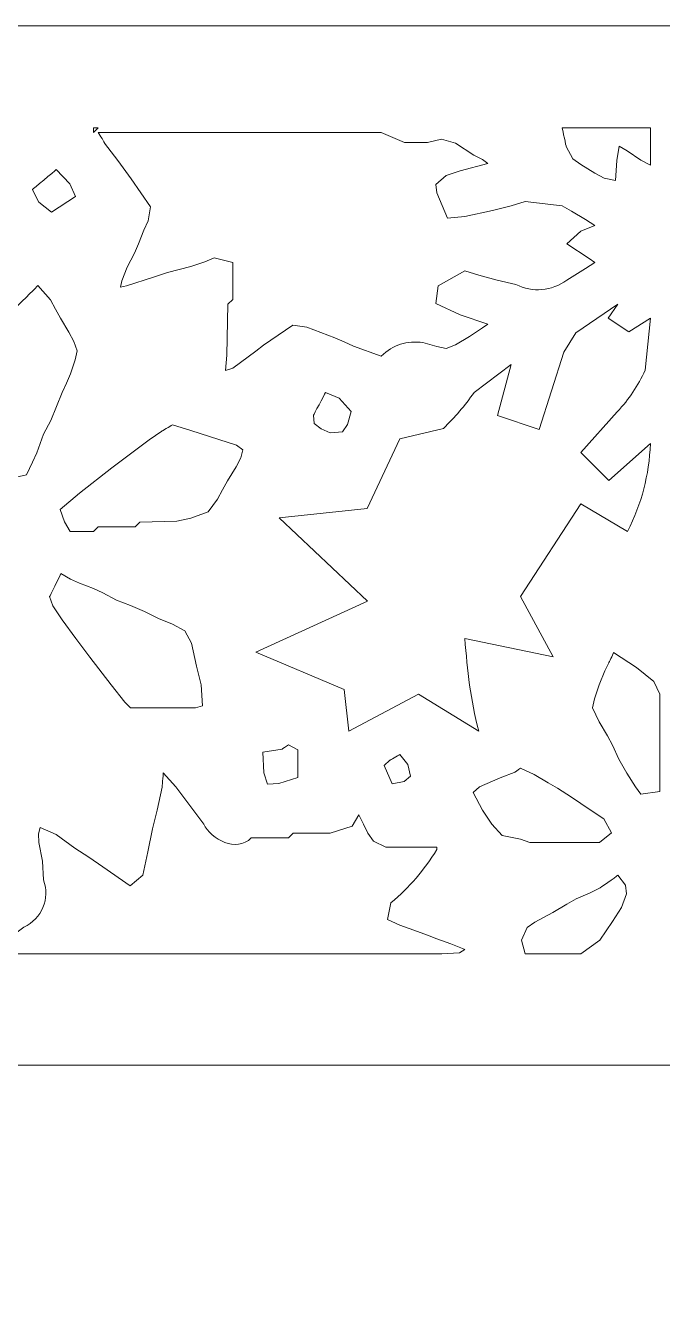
# Model space of a CAD drawing. Header units: centimetres. Extents: x -13.8 to 13.8, y -13.7 to 13.7.
# Drawn here: x 9 to 10.575, y 10.472 to 13.671 of the extents above; entities that cross this region are included whole.
import ezdxf

# ---------------------------------------------------------------- set-up
doc = ezdxf.new("R2010")
doc.units = ezdxf.units.CM
doc.header["$MEASUREMENT"] = 0
doc.layers.add('Layer 1', color=7, linetype='Continuous')

msp = doc.modelspace()

# ---------------------------------------------------------------- linework, layer by layer
at = {"layer": 'Layer 1', "lineweight": 0}
msp.add_lwpolyline([(0.95375, 0.85022), (13.77439, 0.85022), (13.77439, 13.67104), (0.95375, 13.67104), (0.95375, 0.85022)], close=True, dxfattribs=at)
at = {"layer": 'Layer 1', "color": 7, "lineweight": 0}
msp.add_lwpolyline([(3.52682, 3.42348), (11.2013, 3.42348), (11.2013, 11.09776), (3.52682, 11.09776), (3.52682, 3.42348)], close=True, dxfattribs=at)
at = {"layer": 'Layer 1', "color": 9, "lineweight": 0}
msp.add_open_spline([(9.16789, 13.41845), (9.16789, 13.41845), (9.17914, 13.41845), (9.17914, 13.41845), (9.17914, 13.41845), (9.17914, 13.41845), (9.16789, 13.40702), (9.16789, 13.40702), (9.16789, 13.40702), (9.16789, 13.40702), (9.16789, 13.41845), (9.16789, 13.41845)], degree=3, knots=[0, 0, 0, 0, 0.25, 0.25, 0.25, 0.25, 0.5, 0.5, 0.5, 0.5, 1, 1, 1, 1], dxfattribs=at)
at = {"layer": 'Layer 1', "color": 7, "lineweight": 0}
for points, knots in [([(9.17914, 13.40702), (9.17914, 13.40702), (9.87981, 13.40702), (9.87981, 13.40702), (9.87981, 13.40702), (9.87981, 13.40702), (9.93715, 13.38188), (9.93715, 13.38188), (9.93715, 13.38188), (9.93715, 13.38188), (9.99466, 13.38188), (9.99466, 13.38188), (9.99466, 13.38188), (9.99466, 13.38188), (10.02914, 13.39045), (10.02914, 13.39045), (10.02914, 13.39045), (10.02914, 13.39045), (10.06362, 13.38092), (10.06362, 13.38092), (10.06362, 13.38092), (10.06362, 13.38092), (10.10934, 13.35121), (10.10934, 13.35121), (10.10934, 13.35121), (10.10934, 13.35121), (10.13069, 13.33978), (10.13069, 13.33978), (10.13069, 13.33978), (10.13069, 13.33978), (10.14384, 13.33025), (10.14384, 13.33025), (10.14384, 13.33025), (10.14384, 13.33025), (10.07489, 13.31197), (10.07489, 13.31197), (10.07489, 13.31197), (10.07489, 13.31197), (10.04041, 13.30054), (10.04041, 13.30054), (10.04041, 13.30054), (10.04041, 13.30054), (10.01469, 13.27805), (10.01469, 13.27805), (10.01469, 13.27805), (10.01469, 13.27805), (10.01773, 13.25747), (10.01773, 13.25747), (10.01773, 13.25747), (10.01773, 13.25747), (10.04363, 13.19498), (10.04363, 13.19498), (10.04363, 13.19498), (10.04363, 13.19498), (10.08668, 13.19916), (10.08668, 13.19916), (10.08668, 13.19916), (10.08668, 13.19916), (10.15563, 13.21403), (10.15563, 13.21403), (10.15563, 13.21403), (10.15563, 13.21403), (10.20135, 13.22565), (10.20135, 13.22565), (10.20135, 13.22565), (10.20135, 13.22565), (10.23583, 13.2365), (10.23583, 13.2365), (10.23583, 13.2365), (10.23583, 13.2365), (10.32785, 13.22565), (10.32785, 13.22565), (10.32785, 13.22565), (10.32785, 13.22565), (10.35071, 13.21231), (10.35071, 13.21231), (10.35071, 13.21231), (10.35071, 13.21231), (10.38519, 13.19135), (10.38519, 13.19135), (10.38519, 13.19135), (10.38519, 13.19135), (10.40824, 13.17688), (10.40824, 13.17688), (10.40824, 13.17688), (10.40824, 13.17688), (10.37376, 13.16259), (10.37376, 13.16259), (10.37376, 13.16259), (10.37376, 13.16259), (10.33928, 13.13097), (10.33928, 13.13097), (10.33928, 13.13097), (10.33928, 13.13097), (10.39471, 13.09477), (10.39471, 13.09477), (10.39471, 13.09477), (10.39471, 13.09477), (10.40823, 13.08506), (10.40823, 13.08506), (10.40823, 13.08506), (10.40823, 13.08506), (10.38518, 13.07059), (10.38518, 13.07059), (10.38518, 13.07059), (10.38518, 13.07059), (10.33927, 13.04106), (10.33927, 13.04106), (10.33927, 13.04106), (10.30061, 13.01497), (10.25526, 13.00944), (10.21298, 13.03077), (10.21298, 13.03077), (10.21298, 13.03077), (10.16686, 13.04162), (10.16686, 13.04162), (10.16686, 13.04162), (10.16686, 13.04162), (10.12114, 13.05345), (10.12114, 13.05345), (10.12114, 13.05345), (10.12114, 13.05345), (10.08666, 13.06411), (10.08666, 13.06411), (10.08666, 13.06411), (10.08666, 13.06411), (10.02054, 13.02754), (10.02054, 13.02754), (10.02054, 13.02754), (10.02054, 13.02754), (10.01464, 12.98354), (10.01464, 12.98354), (10.01464, 12.98354), (10.01464, 12.98354), (10.07483, 12.95592), (10.07483, 12.95592), (10.07483, 12.95592), (10.07483, 12.95592), (10.14378, 12.93287), (10.14378, 12.93287), (10.14378, 12.93287), (10.14378, 12.93287), (10.13063, 12.92353), (10.13063, 12.92353), (10.13063, 12.92353), (10.13063, 12.92353), (10.09806, 12.9022), (10.09806, 12.9022), (10.09806, 12.9022), (10.09806, 12.9022), (10.06358, 12.88106), (10.06358, 12.88106), (10.06358, 12.88106), (10.06358, 12.88106), (10.04035, 12.87249), (10.04035, 12.87249), (10.04035, 12.87249), (10.04035, 12.87249), (10.0177, 12.87725), (10.0177, 12.87725), (10.0177, 12.87725), (10.0177, 12.87725), (9.98322, 12.88696), (9.98322, 12.88696), (9.98322, 12.88696), (9.94359, 12.89228), (9.90874, 12.88106), (9.87995, 12.85362), (9.87995, 12.85362), (9.87995, 12.85362), (9.811, 12.87839), (9.811, 12.87839), (9.811, 12.87839), (9.811, 12.87839), (9.78777, 12.88905), (9.78777, 12.88905), (9.78777, 12.88905), (9.78777, 12.88905), (9.7647, 12.89839), (9.7647, 12.89839), (9.7647, 12.89839), (9.7647, 12.89839), (9.73022, 12.91173), (9.73022, 12.91173), (9.73022, 12.91173), (9.73022, 12.91173), (9.69574, 12.92525), (9.69574, 12.92525), (9.69574, 12.92525), (9.69574, 12.92525), (9.66124, 12.92964), (9.66124, 12.92964), (9.66124, 12.92964), (9.66124, 12.92964), (9.58848, 12.8803), (9.58848, 12.8803), (9.58848, 12.8803), (9.58848, 12.8803), (9.5698, 12.86562), (9.5698, 12.86562), (9.5698, 12.86562), (9.5698, 12.86562), (9.51302, 12.8239), (9.51302, 12.8239), (9.51302, 12.8239), (9.51302, 12.8239), (9.49474, 12.818), (9.49474, 12.818), (9.49474, 12.818), (9.49474, 12.818), (9.4976, 12.85533), (9.4976, 12.85533), (9.4976, 12.85533), (9.4976, 12.85533), (9.50064, 12.98183), (9.50064, 12.98183), (9.50064, 12.98183), (9.50064, 12.98183), (9.51244, 12.99345), (9.51244, 12.99345), (9.51244, 12.99345), (9.51244, 12.99345), (9.51244, 13.08508), (9.51244, 13.08508), (9.51244, 13.08508), (9.51244, 13.08508), (9.46614, 13.09651), (9.46614, 13.09651), (9.46614, 13.09651), (9.46614, 13.09651), (9.44309, 13.0868), (9.44309, 13.0868), (9.44309, 13.0868), (9.44309, 13.0868), (9.40861, 13.07556), (9.40861, 13.07556), (9.40861, 13.07556), (9.40861, 13.07556), (9.35109, 13.06032), (9.35109, 13.06032), (9.35109, 13.06032), (9.35109, 13.06032), (9.31661, 13.0487), (9.31661, 13.0487), (9.31661, 13.0487), (9.31661, 13.0487), (9.24975, 13.02698), (9.24975, 13.02698), (9.24975, 13.02698), (9.24975, 13.02698), (9.2347, 13.02373), (9.2347, 13.02373), (9.2347, 13.02373), (9.2347, 13.02373), (9.23832, 13.03992), (9.23832, 13.03992), (9.23832, 13.03992), (9.23832, 13.03992), (9.25089, 13.07344), (9.25089, 13.07344), (9.25089, 13.07344), (9.25089, 13.07344), (9.26899, 13.10792), (9.26899, 13.10792), (9.26899, 13.10792), (9.26899, 13.10792), (9.27947, 13.13097), (9.27947, 13.13097), (9.27947, 13.13097), (9.27947, 13.13097), (9.29281, 13.16545), (9.29281, 13.16545), (9.29281, 13.16545), (9.29281, 13.16545), (9.30347, 13.1885), (9.30347, 13.1885), (9.30347, 13.1885), (9.30347, 13.1885), (9.309, 13.22298), (9.309, 13.22298), (9.309, 13.22298), (9.309, 13.22298), (9.26119, 13.29193), (9.26119, 13.29193), (9.26119, 13.29193), (9.26119, 13.29193), (9.22767, 13.33765), (9.22767, 13.33765), (9.22767, 13.33765), (9.22767, 13.33765), (9.19528, 13.38088), (9.19528, 13.38088), (9.19528, 13.38088), (9.19533, 13.3809), (9.18371, 13.40109), (9.17914, 13.40702)], [0, 0, 0, 0, 0.0133333, 0.0133333, 0.0133333, 0.0133333, 0.0266667, 0.0266667, 0.0266667, 0.0266667, 0.04, 0.04, 0.04, 0.04, 0.0533333, 0.0533333, 0.0533333, 0.0533333, 0.0666667, 0.0666667, 0.0666667, 0.0666667, 0.08, 0.08, 0.08, 0.08, 0.0933333, 0.0933333, 0.0933333, 0.0933333, 0.1066667, 0.1066667, 0.1066667, 0.1066667, 0.12, 0.12, 0.12, 0.12, 0.1333333, 0.1333333, 0.1333333, 0.1333333, 0.1466667, 0.1466667, 0.1466667, 0.1466667, 0.16, 0.16, 0.16, 0.16, 0.1733333, 0.1733333, 0.1733333, 0.1733333, 0.1866667, 0.1866667, 0.1866667, 0.1866667, 0.2, 0.2, 0.2, 0.2, 0.2133333, 0.2133333, 0.2133333, 0.2133333, 0.2266667, 0.2266667, 0.2266667, 0.2266667, 0.24, 0.24, 0.24, 0.24, 0.2533333, 0.2533333, 0.2533333, 0.2533333, 0.2666667, 0.2666667, 0.2666667, 0.2666667, 0.28, 0.28, 0.28, 0.28, 0.2933333, 0.2933333, 0.2933333, 0.2933333, 0.3066667, 0.3066667, 0.3066667, 0.3066667, 0.32, 0.32, 0.32, 0.32, 0.3333333, 0.3333333, 0.3333333, 0.3333333, 0.3466667, 0.3466667, 0.3466667, 0.3466667, 0.36, 0.36, 0.36, 0.36, 0.3733333, 0.3733333, 0.3733333, 0.3733333, 0.3866667, 0.3866667, 0.3866667, 0.3866667, 0.4, 0.4, 0.4, 0.4, 0.4133333, 0.4133333, 0.4133333, 0.4133333, 0.4266667, 0.4266667, 0.4266667, 0.4266667, 0.44, 0.44, 0.44, 0.44, 0.4533333, 0.4533333, 0.4533333, 0.4533333, 0.4666667, 0.4666667, 0.4666667, 0.4666667, 0.48, 0.48, 0.48, 0.48, 0.4933333, 0.4933333, 0.4933333, 0.4933333, 0.5066667, 0.5066667, 0.5066667, 0.5066667, 0.52, 0.52, 0.52, 0.52, 0.5333333, 0.5333333, 0.5333333, 0.5333333, 0.5466667, 0.5466667, 0.5466667, 0.5466667, 0.56, 0.56, 0.56, 0.56, 0.5733333, 0.5733333, 0.5733333, 0.5733333, 0.5866667, 0.5866667, 0.5866667, 0.5866667, 0.6, 0.6, 0.6, 0.6, 0.6133333, 0.6133333, 0.6133333, 0.6133333, 0.6266667, 0.6266667, 0.6266667, 0.6266667, 0.64, 0.64, 0.64, 0.64, 0.6533333, 0.6533333, 0.6533333, 0.6533333, 0.6666667, 0.6666667, 0.6666667, 0.6666667, 0.68, 0.68, 0.68, 0.68, 0.6933333, 0.6933333, 0.6933333, 0.6933333, 0.7066667, 0.7066667, 0.7066667, 0.7066667, 0.72, 0.72, 0.72, 0.72, 0.7333333, 0.7333333, 0.7333333, 0.7333333, 0.7466667, 0.7466667, 0.7466667, 0.7466667, 0.76, 0.76, 0.76, 0.76, 0.7733333, 0.7733333, 0.7733333, 0.7733333, 0.7866667, 0.7866667, 0.7866667, 0.7866667, 0.8, 0.8, 0.8, 0.8, 0.8133333, 0.8133333, 0.8133333, 0.8133333, 0.8266667, 0.8266667, 0.8266667, 0.8266667, 0.84, 0.84, 0.84, 0.84, 0.8533333, 0.8533333, 0.8533333, 0.8533333, 0.8666667, 0.8666667, 0.8666667, 0.8666667, 0.88, 0.88, 0.88, 0.88, 0.8933333, 0.8933333, 0.8933333, 0.8933333, 0.9066667, 0.9066667, 0.9066667, 0.9066667, 0.92, 0.92, 0.92, 0.92, 0.9333333, 0.9333333, 0.9333333, 0.9333333, 0.9466667, 0.9466667, 0.9466667, 0.9466667, 0.96, 0.96, 0.96, 0.96, 0.9733333, 0.9733333, 0.9733333, 0.9733333, 1, 1, 1, 1]), ([(10.32785, 13.41845), (10.32785, 13.41845), (10.54637, 13.41845), (10.54637, 13.41845), (10.54637, 13.41845), (10.54637, 13.41845), (10.54637, 13.32643), (10.54637, 13.32643), (10.54637, 13.32643), (10.54637, 13.32643), (10.52237, 13.33881), (10.52237, 13.33881), (10.52237, 13.33881), (10.52237, 13.33881), (10.48845, 13.36186), (10.48845, 13.36186), (10.48845, 13.36186), (10.48845, 13.36186), (10.46863, 13.37292), (10.46863, 13.37292), (10.46863, 13.37292), (10.46863, 13.37292), (10.46273, 13.33768), (10.46273, 13.33768), (10.46273, 13.33768), (10.46273, 13.33768), (10.45987, 13.28778), (10.45987, 13.28778), (10.45987, 13.28778), (10.45987, 13.28778), (10.43129, 13.29368), (10.43129, 13.29368), (10.43129, 13.29368), (10.43129, 13.29368), (10.40824, 13.30643), (10.40824, 13.30643), (10.40824, 13.30643), (10.40824, 13.30643), (10.37376, 13.32739), (10.37376, 13.32739), (10.37376, 13.32739), (10.37376, 13.32739), (10.35376, 13.34149), (10.35376, 13.34149), (10.35376, 13.34149), (10.35376, 13.34149), (10.33757, 13.37216), (10.33757, 13.37216), (10.33757, 13.37216), (10.33756, 13.37215), (10.32862, 13.41215), (10.32785, 13.41845)], [0, 0, 0, 0, 0.0714286, 0.0714286, 0.0714286, 0.0714286, 0.1428571, 0.1428571, 0.1428571, 0.1428571, 0.2142857, 0.2142857, 0.2142857, 0.2142857, 0.2857143, 0.2857143, 0.2857143, 0.2857143, 0.3571429, 0.3571429, 0.3571429, 0.3571429, 0.4285714, 0.4285714, 0.4285714, 0.4285714, 0.5, 0.5, 0.5, 0.5, 0.5714286, 0.5714286, 0.5714286, 0.5714286, 0.6428571, 0.6428571, 0.6428571, 0.6428571, 0.7142857, 0.7142857, 0.7142857, 0.7142857, 0.7857143, 0.7857143, 0.7857143, 0.7857143, 0.8571429, 0.8571429, 0.8571429, 0.8571429, 1, 1, 1, 1]), ([(9.07568, 13.315), (9.07568, 13.315), (9.10923, 13.28015), (9.10923, 13.28015), (9.10923, 13.28015), (9.10923, 13.28015), (9.1237, 13.24853), (9.1237, 13.24853), (9.1237, 13.24853), (9.1237, 13.24853), (9.06409, 13.20948), (9.06409, 13.20948), (9.06409, 13.20948), (9.06409, 13.20948), (9.03266, 13.23443), (9.03266, 13.23443), (9.03266, 13.23443), (9.03266, 13.23443), (9.022, 13.25539), (9.022, 13.25539), (9.022, 13.25539), (9.022, 13.25539), (9.01724, 13.26605), (9.01724, 13.26605), (9.01724, 13.26605), (9.01721, 13.26605), (9.07095, 13.31082), (9.07568, 13.315)], [0, 0, 0, 0, 0.125, 0.125, 0.125, 0.125, 0.25, 0.25, 0.25, 0.25, 0.375, 0.375, 0.375, 0.375, 0.5, 0.5, 0.5, 0.5, 0.625, 0.625, 0.625, 0.625, 0.75, 0.75, 0.75, 0.75, 1, 1, 1, 1]), ([(9.02999, 13.02792), (9.02999, 13.02792), (9.06124, 12.99305), (9.06124, 12.99305), (9.06124, 12.99305), (9.06124, 12.99305), (9.07381, 12.97), (9.07381, 12.97), (9.07381, 12.97), (9.07381, 12.97), (9.08619, 12.94733), (9.08619, 12.94733), (9.08619, 12.94733), (9.08619, 12.94733), (9.10715, 12.91285), (9.10715, 12.91285), (9.10715, 12.91285), (9.10715, 12.91285), (9.11953, 12.88962), (9.11953, 12.88962), (9.11953, 12.88962), (9.11953, 12.88962), (9.12752, 12.86657), (9.12752, 12.86657), (9.12752, 12.86657), (9.12752, 12.86657), (9.12239, 12.8439), (9.12239, 12.8439), (9.12239, 12.8439), (9.12239, 12.8439), (9.11096, 12.80942), (9.11096, 12.80942), (9.11096, 12.80942), (9.11096, 12.80942), (9.10067, 12.78637), (9.10067, 12.78637), (9.10067, 12.78637), (9.10067, 12.78637), (9.09001, 12.76314), (9.09001, 12.76314), (9.09001, 12.76314), (9.09001, 12.76314), (9.07649, 12.72885), (9.07649, 12.72885), (9.07649, 12.72885), (9.07649, 12.72885), (9.06239, 12.69437), (9.06239, 12.69437), (9.06239, 12.69437), (9.06239, 12.69437), (9.04411, 12.65989), (9.04411, 12.65989), (9.04411, 12.65989), (9.04411, 12.65989), (9.02792, 12.61398), (9.02792, 12.61398), (9.02792, 12.61398), (9.02792, 12.61398), (9.01726, 12.59093), (9.01726, 12.59093), (9.01726, 12.59093), (9.01726, 12.59093), (9.00202, 12.55913), (9.00202, 12.55913), (9.00202, 12.55913), (9.00202, 12.55913), (8.95117, 12.54828), (8.95117, 12.54828), (8.95117, 12.54828), (8.95117, 12.54828), (8.9304, 12.56924), (8.9304, 12.56924), (8.9304, 12.56924), (8.9304, 12.56924), (8.92659, 12.64888), (8.92659, 12.64888), (8.92659, 12.64888), (8.92659, 12.64888), (8.91497, 12.66031), (8.91497, 12.66031), (8.91497, 12.66031), (8.91497, 12.66031), (8.91497, 12.75233), (8.91497, 12.75233), (8.91497, 12.75233), (8.91497, 12.75233), (8.90354, 12.76357), (8.90354, 12.76357), (8.90354, 12.76357), (8.90354, 12.76357), (8.90354, 12.84395), (8.90354, 12.84395), (8.90354, 12.84395), (8.90354, 12.84395), (8.91592, 12.91557), (8.91592, 12.91557), (8.91592, 12.91557), (8.91588, 12.91553), (9.02446, 13.02107), (9.02999, 13.02792)], [0, 0, 0, 0, 0.0384615, 0.0384615, 0.0384615, 0.0384615, 0.0769231, 0.0769231, 0.0769231, 0.0769231, 0.1153846, 0.1153846, 0.1153846, 0.1153846, 0.1538462, 0.1538462, 0.1538462, 0.1538462, 0.1923077, 0.1923077, 0.1923077, 0.1923077, 0.2307692, 0.2307692, 0.2307692, 0.2307692, 0.2692308, 0.2692308, 0.2692308, 0.2692308, 0.3076923, 0.3076923, 0.3076923, 0.3076923, 0.3461538, 0.3461538, 0.3461538, 0.3461538, 0.3846154, 0.3846154, 0.3846154, 0.3846154, 0.4230769, 0.4230769, 0.4230769, 0.4230769, 0.4615385, 0.4615385, 0.4615385, 0.4615385, 0.5, 0.5, 0.5, 0.5, 0.5384615, 0.5384615, 0.5384615, 0.5384615, 0.5769231, 0.5769231, 0.5769231, 0.5769231, 0.6153846, 0.6153846, 0.6153846, 0.6153846, 0.6538462, 0.6538462, 0.6538462, 0.6538462, 0.6923077, 0.6923077, 0.6923077, 0.6923077, 0.7307692, 0.7307692, 0.7307692, 0.7307692, 0.7692308, 0.7692308, 0.7692308, 0.7692308, 0.8076923, 0.8076923, 0.8076923, 0.8076923, 0.8461538, 0.8461538, 0.8461538, 0.8461538, 0.8846154, 0.8846154, 0.8846154, 0.8846154, 0.9230769, 0.9230769, 0.9230769, 0.9230769, 1, 1, 1, 1]), ([(10.46578, 12.98181), (10.46578, 12.98181), (10.44157, 12.94733), (10.44157, 12.94733), (10.44157, 12.94733), (10.44157, 12.94733), (10.49301, 12.91344), (10.49301, 12.91344), (10.49301, 12.91344), (10.49301, 12.91344), (10.54635, 12.94733), (10.54635, 12.94733), (10.54635, 12.94733), (10.54635, 12.94733), (10.53301, 12.81874), (10.53301, 12.81874), (10.53301, 12.81874), (10.51473, 12.77911), (10.49377, 12.7473), (10.46406, 12.71568), (10.46406, 12.71568), (10.46406, 12.71568), (10.37415, 12.61434), (10.37415, 12.61434), (10.37415, 12.61434), (10.37415, 12.61434), (10.4431, 12.54539), (10.4431, 12.54539), (10.4431, 12.54539), (10.4431, 12.54539), (10.54637, 12.63702), (10.54637, 12.63702), (10.54637, 12.63702), (10.54179, 12.55796), (10.5256, 12.48957), (10.48903, 12.41908), (10.48903, 12.41908), (10.48903, 12.41908), (10.37415, 12.48785), (10.37415, 12.48785), (10.37415, 12.48785), (10.37415, 12.48785), (10.22461, 12.25793), (10.22461, 12.25793), (10.22461, 12.25793), (10.22461, 12.25793), (10.3052, 12.10876), (10.3052, 12.10876), (10.3052, 12.10876), (10.3052, 12.10876), (10.08671, 12.15448), (10.08671, 12.15448), (10.08671, 12.15448), (10.09319, 12.07466), (10.1006, 12.00285), (10.12119, 11.92511), (10.12119, 11.92511), (10.12119, 11.92511), (9.97183, 12.01674), (9.97183, 12.01674), (9.97183, 12.01674), (9.97183, 12.01674), (9.79961, 11.92493), (9.79961, 11.92493), (9.79961, 11.92493), (9.79961, 11.92493), (9.78818, 12.02838), (9.78818, 12.02838), (9.78818, 12.02838), (9.78818, 12.02838), (9.56969, 12.12001), (9.56969, 12.12001), (9.56969, 12.12001), (9.56969, 12.12001), (9.84554, 12.24669), (9.84554, 12.24669), (9.84554, 12.24669), (9.84554, 12.24669), (9.62742, 12.45338), (9.62742, 12.45338), (9.62742, 12.45338), (9.62742, 12.45338), (9.84536, 12.47643), (9.84536, 12.47643), (9.84536, 12.47643), (9.84536, 12.47643), (9.92614, 12.64883), (9.92614, 12.64883), (9.92614, 12.64883), (9.92614, 12.64883), (10.03359, 12.67397), (10.03359, 12.67397), (10.03359, 12.67397), (10.06198, 12.70236), (10.08712, 12.73017), (10.1096, 12.76369), (10.1096, 12.76369), (10.1096, 12.76369), (10.20181, 12.83246), (10.20181, 12.83246), (10.20181, 12.83246), (10.20181, 12.83246), (10.16733, 12.70596), (10.16733, 12.70596), (10.16733, 12.70596), (10.16733, 12.70596), (10.27078, 12.67148), (10.27078, 12.67148), (10.27078, 12.67148), (10.27078, 12.67148), (10.33174, 12.86275), (10.33174, 12.86275), (10.33174, 12.86275), (10.33174, 12.86275), (10.36148, 12.91075), (10.36148, 12.91075), (10.36148, 12.91075), (10.36148, 12.91075), (10.46578, 12.98181), (10.46578, 12.98181)], [0, 0, 0, 0, 0.0322581, 0.0322581, 0.0322581, 0.0322581, 0.0645161, 0.0645161, 0.0645161, 0.0645161, 0.0967742, 0.0967742, 0.0967742, 0.0967742, 0.1290323, 0.1290323, 0.1290323, 0.1290323, 0.1612903, 0.1612903, 0.1612903, 0.1612903, 0.1935484, 0.1935484, 0.1935484, 0.1935484, 0.2258065, 0.2258065, 0.2258065, 0.2258065, 0.2580645, 0.2580645, 0.2580645, 0.2580645, 0.2903226, 0.2903226, 0.2903226, 0.2903226, 0.3225806, 0.3225806, 0.3225806, 0.3225806, 0.3548387, 0.3548387, 0.3548387, 0.3548387, 0.3870968, 0.3870968, 0.3870968, 0.3870968, 0.4193548, 0.4193548, 0.4193548, 0.4193548, 0.4516129, 0.4516129, 0.4516129, 0.4516129, 0.483871, 0.483871, 0.483871, 0.483871, 0.516129, 0.516129, 0.516129, 0.516129, 0.5483871, 0.5483871, 0.5483871, 0.5483871, 0.5806452, 0.5806452, 0.5806452, 0.5806452, 0.6129032, 0.6129032, 0.6129032, 0.6129032, 0.6451613, 0.6451613, 0.6451613, 0.6451613, 0.6774194, 0.6774194, 0.6774194, 0.6774194, 0.7096774, 0.7096774, 0.7096774, 0.7096774, 0.7419355, 0.7419355, 0.7419355, 0.7419355, 0.7741935, 0.7741935, 0.7741935, 0.7741935, 0.8064516, 0.8064516, 0.8064516, 0.8064516, 0.8387097, 0.8387097, 0.8387097, 0.8387097, 0.8709677, 0.8709677, 0.8709677, 0.8709677, 0.9032258, 0.9032258, 0.9032258, 0.9032258, 0.9354839, 0.9354839, 0.9354839, 0.9354839, 1, 1, 1, 1]), ([(9.74206, 12.7635), (9.74206, 12.7635), (9.7754, 12.74903), (9.7754, 12.74903), (9.7754, 12.74903), (9.7754, 12.74903), (9.80514, 12.71664), (9.80514, 12.71664), (9.80514, 12.71664), (9.80514, 12.71664), (9.79657, 12.68388), (9.79657, 12.68388), (9.79657, 12.68388), (9.79657, 12.68388), (9.784, 12.6656), (9.784, 12.6656), (9.784, 12.6656), (9.784, 12.6656), (9.75333, 12.66369), (9.75333, 12.66369), (9.75333, 12.66369), (9.75333, 12.66369), (9.73142, 12.67322), (9.73142, 12.67322), (9.73142, 12.67322), (9.73142, 12.67322), (9.71409, 12.68674), (9.71409, 12.68674), (9.71409, 12.68674), (9.71409, 12.68674), (9.71237, 12.70714), (9.71237, 12.70714), (9.71237, 12.70714), (9.71235, 12.70712), (9.73884, 12.75741), (9.74206, 12.7635)], [0, 0, 0, 0, 0.1, 0.1, 0.1, 0.1, 0.2, 0.2, 0.2, 0.2, 0.3, 0.3, 0.3, 0.3, 0.4, 0.4, 0.4, 0.4, 0.5, 0.5, 0.5, 0.5, 0.6, 0.6, 0.6, 0.6, 0.7, 0.7, 0.7, 0.7, 0.8, 0.8, 0.8, 0.8, 1, 1, 1, 1]), ([(9.36297, 12.6833), (9.36297, 12.6833), (9.40869, 12.66938), (9.40869, 12.66938), (9.40869, 12.66938), (9.40869, 12.66938), (9.47764, 12.64671), (9.47764, 12.64671), (9.47764, 12.64671), (9.47764, 12.64671), (9.52183, 12.63319), (9.52183, 12.63319), (9.52183, 12.63319), (9.52183, 12.63319), (9.53726, 12.62157), (9.53726, 12.62157), (9.53726, 12.62157), (9.53726, 12.62157), (9.53213, 12.60157), (9.53213, 12.60157), (9.53213, 12.60157), (9.53213, 12.60157), (9.5207, 12.57948), (9.5207, 12.57948), (9.5207, 12.57948), (9.5207, 12.57948), (9.49974, 12.545), (9.49974, 12.545), (9.49974, 12.545), (9.49974, 12.545), (9.48736, 12.52195), (9.48736, 12.52195), (9.48736, 12.52195), (9.48736, 12.52195), (9.47498, 12.49928), (9.47498, 12.49928), (9.47498, 12.49928), (9.47498, 12.49928), (9.45175, 12.46748), (9.45175, 12.46748), (9.45175, 12.46748), (9.45175, 12.46748), (9.4087, 12.45205), (9.4087, 12.45205), (9.4087, 12.45205), (9.4087, 12.45205), (9.37422, 12.4448), (9.37422, 12.4448), (9.37422, 12.4448), (9.37422, 12.4448), (9.28259, 12.44194), (9.28259, 12.44194), (9.28259, 12.44194), (9.28259, 12.44194), (9.27116, 12.43032), (9.27116, 12.43032), (9.27116, 12.43032), (9.27116, 12.43032), (9.17914, 12.43034), (9.17914, 12.43034), (9.17914, 12.43034), (9.17914, 12.43034), (9.1679, 12.41891), (9.1679, 12.41891), (9.1679, 12.41891), (9.1679, 12.41891), (9.11019, 12.41891), (9.11019, 12.41891), (9.11019, 12.41891), (9.11019, 12.41891), (9.09572, 12.44272), (9.09572, 12.44272), (9.09572, 12.44272), (9.09572, 12.44272), (9.08506, 12.47339), (9.08506, 12.47339), (9.08506, 12.47339), (9.08506, 12.47339), (9.13306, 12.51377), (9.13306, 12.51377), (9.13306, 12.51377), (9.13306, 12.51377), (9.21347, 12.57682), (9.21347, 12.57682), (9.21347, 12.57682), (9.21347, 12.57682), (9.25956, 12.6113), (9.25956, 12.6113), (9.25956, 12.6113), (9.25956, 12.6113), (9.30528, 12.64578), (9.30528, 12.64578), (9.30528, 12.64578), (9.30528, 12.64578), (9.33711, 12.66769), (9.33711, 12.66769), (9.33711, 12.66769), (9.33707, 12.66767), (9.35762, 12.67873), (9.36297, 12.6833)], [0, 0, 0, 0, 0.0384615, 0.0384615, 0.0384615, 0.0384615, 0.0769231, 0.0769231, 0.0769231, 0.0769231, 0.1153846, 0.1153846, 0.1153846, 0.1153846, 0.1538462, 0.1538462, 0.1538462, 0.1538462, 0.1923077, 0.1923077, 0.1923077, 0.1923077, 0.2307692, 0.2307692, 0.2307692, 0.2307692, 0.2692308, 0.2692308, 0.2692308, 0.2692308, 0.3076923, 0.3076923, 0.3076923, 0.3076923, 0.3461538, 0.3461538, 0.3461538, 0.3461538, 0.3846154, 0.3846154, 0.3846154, 0.3846154, 0.4230769, 0.4230769, 0.4230769, 0.4230769, 0.4615385, 0.4615385, 0.4615385, 0.4615385, 0.5, 0.5, 0.5, 0.5, 0.5384615, 0.5384615, 0.5384615, 0.5384615, 0.5769231, 0.5769231, 0.5769231, 0.5769231, 0.6153846, 0.6153846, 0.6153846, 0.6153846, 0.6538462, 0.6538462, 0.6538462, 0.6538462, 0.6923077, 0.6923077, 0.6923077, 0.6923077, 0.7307692, 0.7307692, 0.7307692, 0.7307692, 0.7692308, 0.7692308, 0.7692308, 0.7692308, 0.8076923, 0.8076923, 0.8076923, 0.8076923, 0.8461538, 0.8461538, 0.8461538, 0.8461538, 0.8846154, 0.8846154, 0.8846154, 0.8846154, 0.9230769, 0.9230769, 0.9230769, 0.9230769, 1, 1, 1, 1]), ([(9.08711, 12.31545), (9.08711, 12.31545), (9.11092, 12.30098), (9.11092, 12.30098), (9.11092, 12.30098), (9.11092, 12.30098), (9.13301, 12.29145), (9.13301, 12.29145), (9.13301, 12.29145), (9.13301, 12.29145), (9.16749, 12.27793), (9.16749, 12.27793), (9.16749, 12.27793), (9.16749, 12.27793), (9.19054, 12.26764), (9.19054, 12.26764), (9.19054, 12.26764), (9.19054, 12.26764), (9.22502, 12.24896), (9.22502, 12.24896), (9.22502, 12.24896), (9.22502, 12.24896), (9.2595, 12.23581), (9.2595, 12.23581), (9.2595, 12.23581), (9.2595, 12.23581), (9.29398, 12.22134), (9.29398, 12.22134), (9.29398, 12.22134), (9.29398, 12.22134), (9.32846, 12.20343), (9.32846, 12.20343), (9.32846, 12.20343), (9.32846, 12.20343), (9.36294, 12.19009), (9.36294, 12.19009), (9.36294, 12.19009), (9.36294, 12.19009), (9.39419, 12.17353), (9.39419, 12.17353), (9.39419, 12.17353), (9.39419, 12.17353), (9.41075, 12.14286), (9.41075, 12.14286), (9.41075, 12.14286), (9.41075, 12.14286), (9.42313, 12.08571), (9.42313, 12.08571), (9.42313, 12.08571), (9.42313, 12.08571), (9.43456, 12.03941), (9.43456, 12.03941), (9.43456, 12.03941), (9.43456, 12.03941), (9.4376, 11.98779), (9.4376, 11.98779), (9.4376, 11.98779), (9.4376, 11.98779), (9.42045, 11.98226), (9.42045, 11.98226), (9.42045, 11.98226), (9.42045, 11.98226), (9.25946, 11.98226), (9.25946, 11.98226), (9.25946, 11.98226), (9.25946, 11.98226), (9.24499, 11.99673), (9.24499, 11.99673), (9.24499, 11.99673), (9.24499, 11.99673), (9.21147, 12.03941), (9.21147, 12.03941), (9.21147, 12.03941), (9.21147, 12.03941), (9.15871, 12.10836), (9.15871, 12.10836), (9.15871, 12.10836), (9.15871, 12.10836), (9.12442, 12.15445), (9.12442, 12.15445), (9.12442, 12.15445), (9.12442, 12.15445), (9.08994, 12.20036), (9.08994, 12.20036), (9.08994, 12.20036), (9.08994, 12.20036), (9.06708, 12.23484), (9.06708, 12.23484), (9.06708, 12.23484), (9.06708, 12.23484), (9.05927, 12.25789), (9.05927, 12.25789), (9.05927, 12.25789), (9.05931, 12.25791), (9.08447, 12.30858), (9.08711, 12.31545)], [0, 0, 0, 0, 0.04, 0.04, 0.04, 0.04, 0.08, 0.08, 0.08, 0.08, 0.12, 0.12, 0.12, 0.12, 0.16, 0.16, 0.16, 0.16, 0.2, 0.2, 0.2, 0.2, 0.24, 0.24, 0.24, 0.24, 0.28, 0.28, 0.28, 0.28, 0.32, 0.32, 0.32, 0.32, 0.36, 0.36, 0.36, 0.36, 0.4, 0.4, 0.4, 0.4, 0.44, 0.44, 0.44, 0.44, 0.48, 0.48, 0.48, 0.48, 0.52, 0.52, 0.52, 0.52, 0.56, 0.56, 0.56, 0.56, 0.6, 0.6, 0.6, 0.6, 0.64, 0.64, 0.64, 0.64, 0.68, 0.68, 0.68, 0.68, 0.72, 0.72, 0.72, 0.72, 0.76, 0.76, 0.76, 0.76, 0.8, 0.8, 0.8, 0.8, 0.84, 0.84, 0.84, 0.84, 0.88, 0.88, 0.88, 0.88, 0.92, 0.92, 0.92, 0.92, 1, 1, 1, 1]), ([(10.45435, 12.11998), (10.45435, 12.11998), (10.51169, 12.08246), (10.51169, 12.08246), (10.51169, 12.08246), (10.51169, 12.08246), (10.55474, 12.04798), (10.55474, 12.04798), (10.55474, 12.04798), (10.55474, 12.04798), (10.56921, 12.01673), (10.56921, 12.01673), (10.56921, 12.01673), (10.56921, 12.01673), (10.56921, 11.77535), (10.56921, 11.77535), (10.56921, 11.77535), (10.56921, 11.77535), (10.52235, 11.7685), (10.52235, 11.7685), (10.52235, 11.7685), (10.52235, 11.7685), (10.50883, 11.78678), (10.50883, 11.78678), (10.50883, 11.78678), (10.50883, 11.78678), (10.48787, 11.82126), (10.48787, 11.82126), (10.48787, 11.82126), (10.48787, 11.82126), (10.46747, 11.85574), (10.46747, 11.85574), (10.46747, 11.85574), (10.46747, 11.85574), (10.45223, 11.89022), (10.45223, 11.89022), (10.45223, 11.89022), (10.45223, 11.89022), (10.43985, 11.91327), (10.43985, 11.91327), (10.43985, 11.91327), (10.43985, 11.91327), (10.41889, 11.94775), (10.41889, 11.94775), (10.41889, 11.94775), (10.41889, 11.94775), (10.40233, 11.98223), (10.40233, 11.98223), (10.40233, 11.98223), (10.40233, 11.98223), (10.40746, 12.0049), (10.40746, 12.0049), (10.40746, 12.0049), (10.40746, 12.0049), (10.41889, 12.03938), (10.41889, 12.03938), (10.41889, 12.03938), (10.41889, 12.03938), (10.43299, 12.07386), (10.43299, 12.07386), (10.43299, 12.07386), (10.43299, 12.07386), (10.4427, 12.09426), (10.4427, 12.09426), (10.4427, 12.09426), (10.44273, 12.09429), (10.4534, 12.11313), (10.45435, 12.11998)], [0, 0, 0, 0, 0.0555556, 0.0555556, 0.0555556, 0.0555556, 0.1111111, 0.1111111, 0.1111111, 0.1111111, 0.1666667, 0.1666667, 0.1666667, 0.1666667, 0.2222222, 0.2222222, 0.2222222, 0.2222222, 0.2777778, 0.2777778, 0.2777778, 0.2777778, 0.3333333, 0.3333333, 0.3333333, 0.3333333, 0.3888889, 0.3888889, 0.3888889, 0.3888889, 0.4444444, 0.4444444, 0.4444444, 0.4444444, 0.5, 0.5, 0.5, 0.5, 0.5555556, 0.5555556, 0.5555556, 0.5555556, 0.6111111, 0.6111111, 0.6111111, 0.6111111, 0.6666667, 0.6666667, 0.6666667, 0.6666667, 0.7222222, 0.7222222, 0.7222222, 0.7222222, 0.7777778, 0.7777778, 0.7777778, 0.7777778, 0.8333333, 0.8333333, 0.8333333, 0.8333333, 0.8888889, 0.8888889, 0.8888889, 0.8888889, 1, 1, 1, 1]), ([(9.65025, 11.89064), (9.65025, 11.89064), (9.67311, 11.87881), (9.67311, 11.87881), (9.67311, 11.87881), (9.67311, 11.87881), (9.67311, 11.80986), (9.67311, 11.80986), (9.67311, 11.80986), (9.67311, 11.80986), (9.62681, 11.79539), (9.62681, 11.79539), (9.62681, 11.79539), (9.62681, 11.79539), (9.59823, 11.79367), (9.59823, 11.79367), (9.59823, 11.79367), (9.59823, 11.79367), (9.58966, 11.82129), (9.58966, 11.82129), (9.58966, 11.82129), (9.58966, 11.82129), (9.58699, 11.87291), (9.58699, 11.87291), (9.58699, 11.87291), (9.58699, 11.87291), (9.6344, 11.88053), (9.6344, 11.88053), (9.6344, 11.88053), (9.63443, 11.88053), (9.64549, 11.88738), (9.65025, 11.89064)], [0, 0, 0, 0, 0.1111111, 0.1111111, 0.1111111, 0.1111111, 0.2222222, 0.2222222, 0.2222222, 0.2222222, 0.3333333, 0.3333333, 0.3333333, 0.3333333, 0.4444444, 0.4444444, 0.4444444, 0.4444444, 0.5555556, 0.5555556, 0.5555556, 0.5555556, 0.6666667, 0.6666667, 0.6666667, 0.6666667, 0.7777778, 0.7777778, 0.7777778, 0.7777778, 1, 1, 1, 1]), ([(9.92608, 11.86738), (9.92608, 11.86738), (9.94571, 11.84224), (9.94571, 11.84224), (9.94571, 11.84224), (9.94571, 11.84224), (9.95256, 11.81366), (9.95256, 11.81366), (9.95256, 11.81366), (9.95256, 11.81366), (9.93637, 11.80032), (9.93637, 11.80032), (9.93637, 11.80032), (9.93637, 11.80032), (9.90666, 11.79479), (9.90666, 11.79479), (9.90666, 11.79479), (9.90666, 11.79479), (9.88742, 11.84014), (9.88742, 11.84014), (9.88742, 11.84014), (9.88742, 11.84014), (9.90094, 11.85289), (9.90094, 11.85289), (9.90094, 11.85289), (9.90095, 11.85291), (9.92113, 11.86339), (9.92608, 11.86738)], [0, 0, 0, 0, 0.125, 0.125, 0.125, 0.125, 0.25, 0.25, 0.25, 0.25, 0.375, 0.375, 0.375, 0.375, 0.5, 0.5, 0.5, 0.5, 0.625, 0.625, 0.625, 0.625, 0.75, 0.75, 0.75, 0.75, 1, 1, 1, 1]), ([(9.34011, 11.82166), (9.34011, 11.82166), (9.37154, 11.78679), (9.37154, 11.78679), (9.37154, 11.78679), (9.37154, 11.78679), (9.40602, 11.74088), (9.40602, 11.74088), (9.40602, 11.74088), (9.40602, 11.74088), (9.4405, 11.69479), (9.4405, 11.69479), (9.4405, 11.69479), (9.45955, 11.65727), (9.5207, 11.62298), (9.55842, 11.66069), (9.55842, 11.66069), (9.55842, 11.66069), (9.65023, 11.66069), (9.65023, 11.66069), (9.65023, 11.66069), (9.65023, 11.66069), (9.66166, 11.67212), (9.66166, 11.67212), (9.66166, 11.67212), (9.66166, 11.67212), (9.75368, 11.67212), (9.75368, 11.67212), (9.75368, 11.67212), (9.75368, 11.67212), (9.80779, 11.68927), (9.80779, 11.68927), (9.80779, 11.68927), (9.80779, 11.68927), (9.82435, 11.71785), (9.82435, 11.71785), (9.82435, 11.71785), (9.82435, 11.71785), (9.83578, 11.6948), (9.83578, 11.6948), (9.83578, 11.6948), (9.83578, 11.6948), (9.84702, 11.67213), (9.84702, 11.67213), (9.84702, 11.67213), (9.84702, 11.67213), (9.86054, 11.65213), (9.86054, 11.65213), (9.86054, 11.65213), (9.86054, 11.65213), (9.8916, 11.63766), (9.8916, 11.63766), (9.8916, 11.63766), (9.8916, 11.63766), (10.01773, 11.63764), (10.01773, 11.63764), (10.01773, 11.63764), (10.01773, 11.63764), (10.01773, 11.63174), (10.01773, 11.63174), (10.01773, 11.63174), (9.98516, 11.58089), (9.95047, 11.53802), (9.9038, 11.49971), (9.9038, 11.49971), (9.9038, 11.49971), (9.89502, 11.45836), (9.89502, 11.45836), (9.89502, 11.45836), (9.89502, 11.45836), (9.92569, 11.44426), (9.92569, 11.44426), (9.92569, 11.44426), (9.92569, 11.44426), (9.96017, 11.43243), (9.96017, 11.43243), (9.96017, 11.43243), (9.96017, 11.43243), (9.99465, 11.42005), (9.99465, 11.42005), (9.99465, 11.42005), (9.99465, 11.42005), (10.01772, 11.41071), (10.01772, 11.41071), (10.01772, 11.41071), (10.01772, 11.41071), (10.0522, 11.39796), (10.0522, 11.39796), (10.0522, 11.39796), (10.0522, 11.39796), (10.08078, 11.38653), (10.08078, 11.38653), (10.08078, 11.38653), (10.08078, 11.38653), (10.08671, 11.38462), (10.08671, 11.38462), (10.08671, 11.38462), (10.08671, 11.38462), (10.07316, 11.37623), (10.07316, 11.37623), (10.07316, 11.37623), (10.07316, 11.37623), (10.02956, 11.37356), (10.02956, 11.37356), (10.02956, 11.37356), (10.02956, 11.37356), (8.90347, 11.37356), (8.90347, 11.37356), (8.90347, 11.37356), (8.90347, 11.37356), (8.94922, 11.40481), (8.94922, 11.40481), (8.94922, 11.40481), (8.94922, 11.40481), (8.99513, 11.43929), (8.99513, 11.43929), (8.99513, 11.43929), (9.04048, 11.46196), (9.06067, 11.50864), (9.04429, 11.55703), (9.04429, 11.55703), (9.04429, 11.55703), (9.04143, 11.60312), (9.04143, 11.60312), (9.04143, 11.60312), (9.04143, 11.60312), (9.03267, 11.64884), (9.03267, 11.64884), (9.03267, 11.64884), (9.03267, 11.64884), (9.03172, 11.67093), (9.03172, 11.67093), (9.03172, 11.67093), (9.03172, 11.67093), (9.03553, 11.68617), (9.03553, 11.68617), (9.03553, 11.68617), (9.03553, 11.68617), (9.07554, 11.66884), (9.07554, 11.66884), (9.07554, 11.66884), (9.07554, 11.66884), (9.12163, 11.6355), (9.12163, 11.6355), (9.12163, 11.6355), (9.12163, 11.6355), (9.15611, 11.61264), (9.15611, 11.61264), (9.15611, 11.61264), (9.15611, 11.61264), (9.19059, 11.58864), (9.19059, 11.58864), (9.19059, 11.58864), (9.19059, 11.58864), (9.2584, 11.54178), (9.2584, 11.54178), (9.2584, 11.54178), (9.2584, 11.54178), (9.2902, 11.56864), (9.2902, 11.56864), (9.2902, 11.56864), (9.2902, 11.56864), (9.30258, 11.62579), (9.30258, 11.62579), (9.30258, 11.62579), (9.30258, 11.62579), (9.31401, 11.68331), (9.31401, 11.68331), (9.31401, 11.68331), (9.31401, 11.68331), (9.32525, 11.72922), (9.32525, 11.72922), (9.32525, 11.72922), (9.32525, 11.72922), (9.33745, 11.786), (9.33745, 11.786), (9.33745, 11.786), (9.33744, 11.78605), (9.34051, 11.81481), (9.34011, 11.82166)], [0, 0, 0, 0, 0.0217391, 0.0217391, 0.0217391, 0.0217391, 0.0434783, 0.0434783, 0.0434783, 0.0434783, 0.0652174, 0.0652174, 0.0652174, 0.0652174, 0.0869565, 0.0869565, 0.0869565, 0.0869565, 0.1086957, 0.1086957, 0.1086957, 0.1086957, 0.1304348, 0.1304348, 0.1304348, 0.1304348, 0.1521739, 0.1521739, 0.1521739, 0.1521739, 0.173913, 0.173913, 0.173913, 0.173913, 0.1956522, 0.1956522, 0.1956522, 0.1956522, 0.2173913, 0.2173913, 0.2173913, 0.2173913, 0.2391304, 0.2391304, 0.2391304, 0.2391304, 0.2608696, 0.2608696, 0.2608696, 0.2608696, 0.2826087, 0.2826087, 0.2826087, 0.2826087, 0.3043478, 0.3043478, 0.3043478, 0.3043478, 0.326087, 0.326087, 0.326087, 0.326087, 0.3478261, 0.3478261, 0.3478261, 0.3478261, 0.3695652, 0.3695652, 0.3695652, 0.3695652, 0.3913043, 0.3913043, 0.3913043, 0.3913043, 0.4130435, 0.4130435, 0.4130435, 0.4130435, 0.4347826, 0.4347826, 0.4347826, 0.4347826, 0.4565217, 0.4565217, 0.4565217, 0.4565217, 0.4782609, 0.4782609, 0.4782609, 0.4782609, 0.5, 0.5, 0.5, 0.5, 0.5217391, 0.5217391, 0.5217391, 0.5217391, 0.5434783, 0.5434783, 0.5434783, 0.5434783, 0.5652174, 0.5652174, 0.5652174, 0.5652174, 0.5869565, 0.5869565, 0.5869565, 0.5869565, 0.6086957, 0.6086957, 0.6086957, 0.6086957, 0.6304348, 0.6304348, 0.6304348, 0.6304348, 0.6521739, 0.6521739, 0.6521739, 0.6521739, 0.673913, 0.673913, 0.673913, 0.673913, 0.6956522, 0.6956522, 0.6956522, 0.6956522, 0.7173913, 0.7173913, 0.7173913, 0.7173913, 0.7391304, 0.7391304, 0.7391304, 0.7391304, 0.7608696, 0.7608696, 0.7608696, 0.7608696, 0.7826087, 0.7826087, 0.7826087, 0.7826087, 0.8043478, 0.8043478, 0.8043478, 0.8043478, 0.826087, 0.826087, 0.826087, 0.826087, 0.8478261, 0.8478261, 0.8478261, 0.8478261, 0.8695652, 0.8695652, 0.8695652, 0.8695652, 0.8913043, 0.8913043, 0.8913043, 0.8913043, 0.9130435, 0.9130435, 0.9130435, 0.9130435, 0.9347826, 0.9347826, 0.9347826, 0.9347826, 0.9565217, 0.9565217, 0.9565217, 0.9565217, 1, 1, 1, 1]), ([(10.22461, 11.83291), (10.22461, 11.83291), (10.25795, 11.81748), (10.25795, 11.81748), (10.25795, 11.81748), (10.25795, 11.81748), (10.29338, 11.79708), (10.29338, 11.79708), (10.29338, 11.79708), (10.29338, 11.79708), (10.31624, 11.78412), (10.31624, 11.78412), (10.31624, 11.78412), (10.31624, 11.78412), (10.35072, 11.76163), (10.35072, 11.76163), (10.35072, 11.76163), (10.35072, 11.76163), (10.39681, 11.7302), (10.39681, 11.7302), (10.39681, 11.7302), (10.39681, 11.7302), (10.43033, 11.70811), (10.43033, 11.70811), (10.43033, 11.70811), (10.43033, 11.70811), (10.44959, 11.67305), (10.44959, 11.67305), (10.44959, 11.67305), (10.44959, 11.67305), (10.41988, 11.64924), (10.41988, 11.64924), (10.41988, 11.64924), (10.41988, 11.64924), (10.24766, 11.64923), (10.24766, 11.64923), (10.24766, 11.64923), (10.24766, 11.64923), (10.22459, 11.65762), (10.22459, 11.65762), (10.22459, 11.65762), (10.22459, 11.65762), (10.17943, 11.66619), (10.17943, 11.66619), (10.17943, 11.66619), (10.17943, 11.66619), (10.15353, 11.69477), (10.15353, 11.69477), (10.15353, 11.69477), (10.15353, 11.69477), (10.13067, 11.72925), (10.13067, 11.72925), (10.13067, 11.72925), (10.13067, 11.72925), (10.10762, 11.77325), (10.10762, 11.77325), (10.10762, 11.77325), (10.10762, 11.77325), (10.12286, 11.78677), (10.12286, 11.78677), (10.12286, 11.78677), (10.12286, 11.78677), (10.15562, 11.80087), (10.15562, 11.80087), (10.15562, 11.80087), (10.15562, 11.80087), (10.17829, 11.81098), (10.17829, 11.81098), (10.17829, 11.81098), (10.17829, 11.81098), (10.20896, 11.82222), (10.20896, 11.82222), (10.20896, 11.82222), (10.20897, 11.82224), (10.21927, 11.82928), (10.22461, 11.83291)], [0, 0, 0, 0, 0.05, 0.05, 0.05, 0.05, 0.1, 0.1, 0.1, 0.1, 0.15, 0.15, 0.15, 0.15, 0.2, 0.2, 0.2, 0.2, 0.25, 0.25, 0.25, 0.25, 0.3, 0.3, 0.3, 0.3, 0.35, 0.35, 0.35, 0.35, 0.4, 0.4, 0.4, 0.4, 0.45, 0.45, 0.45, 0.45, 0.5, 0.5, 0.5, 0.5, 0.55, 0.55, 0.55, 0.55, 0.6, 0.6, 0.6, 0.6, 0.65, 0.65, 0.65, 0.65, 0.7, 0.7, 0.7, 0.7, 0.75, 0.75, 0.75, 0.75, 0.8, 0.8, 0.8, 0.8, 0.85, 0.85, 0.85, 0.85, 0.9, 0.9, 0.9, 0.9, 1, 1, 1, 1]), ([(10.46578, 11.56869), (10.46578, 11.56869), (10.48406, 11.54374), (10.48406, 11.54374), (10.48406, 11.54374), (10.48406, 11.54374), (10.48673, 11.52241), (10.48673, 11.52241), (10.48673, 11.52241), (10.48673, 11.52241), (10.47435, 11.48793), (10.47435, 11.48793), (10.47435, 11.48793), (10.47435, 11.48793), (10.45226, 11.45345), (10.45226, 11.45345), (10.45226, 11.45345), (10.45226, 11.45345), (10.42064, 11.40773), (10.42064, 11.40773), (10.42064, 11.40773), (10.42064, 11.40773), (10.37415, 11.37363), (10.37415, 11.37363), (10.37415, 11.37363), (10.37415, 11.37363), (10.23625, 11.37364), (10.23625, 11.37364), (10.23625, 11.37364), (10.23625, 11.37364), (10.22731, 11.40774), (10.22731, 11.40774), (10.22731, 11.40774), (10.22731, 11.40774), (10.24083, 11.43841), (10.24083, 11.43841), (10.24083, 11.43841), (10.24083, 11.43841), (10.26007, 11.45156), (10.26007, 11.45156), (10.26007, 11.45156), (10.26007, 11.45156), (10.28179, 11.46318), (10.28179, 11.46318), (10.28179, 11.46318), (10.28179, 11.46318), (10.30484, 11.47593), (10.30484, 11.47593), (10.30484, 11.47593), (10.30484, 11.47593), (10.33932, 11.4967), (10.33932, 11.4967), (10.33932, 11.4967), (10.33932, 11.4967), (10.36237, 11.50945), (10.36237, 11.50945), (10.36237, 11.50945), (10.36237, 11.50945), (10.39685, 11.5245), (10.39685, 11.5245), (10.39685, 11.5245), (10.39685, 11.5245), (10.41971, 11.53593), (10.41971, 11.53593), (10.41971, 11.53593), (10.41969, 11.53591), (10.45988, 11.56277), (10.46578, 11.56869)], [0, 0, 0, 0, 0.0555556, 0.0555556, 0.0555556, 0.0555556, 0.1111111, 0.1111111, 0.1111111, 0.1111111, 0.1666667, 0.1666667, 0.1666667, 0.1666667, 0.2222222, 0.2222222, 0.2222222, 0.2222222, 0.2777778, 0.2777778, 0.2777778, 0.2777778, 0.3333333, 0.3333333, 0.3333333, 0.3333333, 0.3888889, 0.3888889, 0.3888889, 0.3888889, 0.4444444, 0.4444444, 0.4444444, 0.4444444, 0.5, 0.5, 0.5, 0.5, 0.5555556, 0.5555556, 0.5555556, 0.5555556, 0.6111111, 0.6111111, 0.6111111, 0.6111111, 0.6666667, 0.6666667, 0.6666667, 0.6666667, 0.7222222, 0.7222222, 0.7222222, 0.7222222, 0.7777778, 0.7777778, 0.7777778, 0.7777778, 0.8333333, 0.8333333, 0.8333333, 0.8333333, 0.8888889, 0.8888889, 0.8888889, 0.8888889, 1, 1, 1, 1])]:
    msp.add_open_spline(points, degree=3, knots=knots, dxfattribs=at)

doc.saveas('drawing.dxf')
